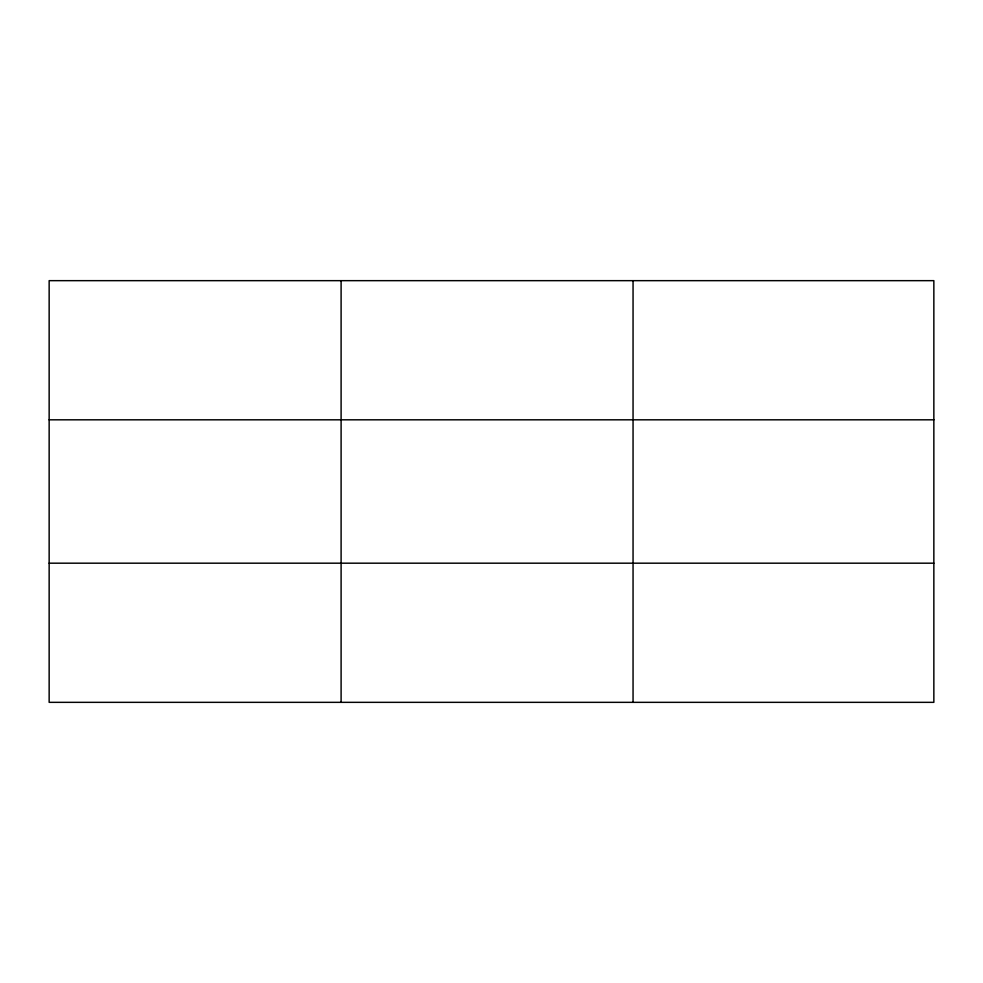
<?xml version="1.0" encoding="UTF-8"?>
<svg xmlns="http://www.w3.org/2000/svg" width="983" height="983" viewBox="0 0 983 983"><rect width="100%" height="100%" fill="white"/><g stroke="black" fill="none" stroke-linecap="round" stroke-linejoin="round"><path stroke-width="1.47" d="M341.101 280.659L341.101 702.341M633.052 280.659L633.052 702.341M933.85 419.815L933.85 280.659L49.15 280.659L49.15 702.341L933.85 702.341L933.85 419.815L49.15 419.815M49.15 563.185L933.85 563.185"/></g></svg>
